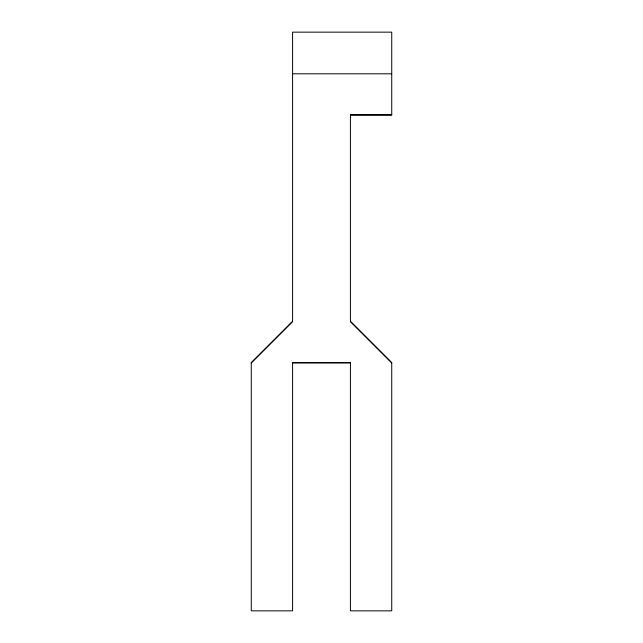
<?xml version="1.0" encoding="UTF-8"?>
<svg xmlns="http://www.w3.org/2000/svg" width="643" height="643" viewBox="0 0 643 643"><rect width="100%" height="100%" fill="white"/><g stroke="black" fill="none" stroke-linecap="round" stroke-linejoin="round"><path stroke-width="0.96" d="M292.581 321.299L251.268 362.612L251.268 610.85L292.581 610.85L292.581 362.612L350.419 362.612L350.419 610.85L391.732 610.85L391.732 362.612L350.419 321.299M251.268 362.941L292.581 321.629L292.581 32.15L391.732 32.15L391.732 115.105L350.419 115.105M292.581 73.792L391.732 73.792M391.732 114.776L350.419 114.776L350.419 321.629L391.732 362.941M292.581 362.941L350.419 362.941"/></g></svg>
